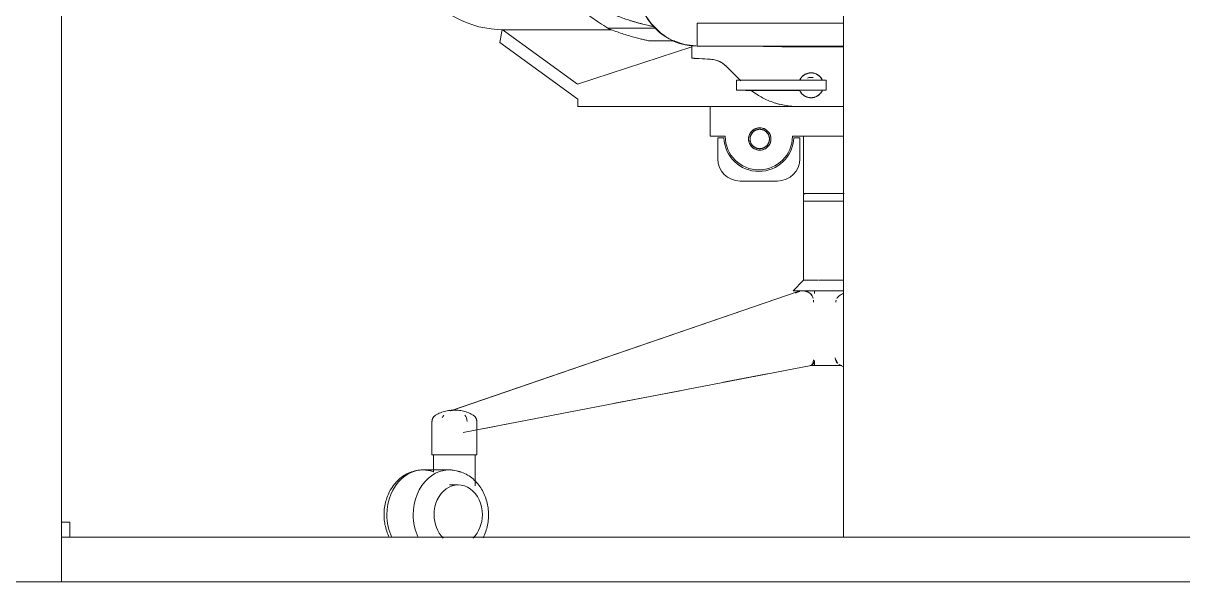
# Model space of a CAD drawing. Header units: millimetres. Extents: x -12186 to 152825, y -4386 to 9463.
# Drawn here: x 103415 to 104192, y 0 to 374 of the extents above; entities that cross this region are included whole.
import ezdxf

# ---------------------------------------------------------------- set-up
doc = ezdxf.new("R2010")
doc.units = ezdxf.units.MM
for name, color, linetype, lineweight in [('A-FLOR', 192, 'Continuous', 9), ('A-GLAZ-CWMG', 51, 'Continuous', 5), ('A-WALL', 113, 'Continuous', 9), ('I-FURN', 30, 'Continuous', 5), ('Q-CASE', 31, 'Continuous', 5)]:
    doc.layers.add(name, color=color, linetype=linetype, lineweight=lineweight)

# ---------------------------------------------------------------- blocks, each defined once
blk = doc.blocks.new('Casework 3 - Casework 3-941980-Section 3')
at = {"layer": 'Q-CASE'}
for p, q in [((-3620.99, 808.5), (-3320.96, 808.5)), ((-3620.99, 549.69), (-3620.99, 808.5)), ((-3320.96, 808.5), (-3024.67, 808.5)), ((-3320.96, 549.69), (-3320.96, 808.5)), ((-3545.96, 731.22), (-3024.67, 731.22)), ((-3545.96, 30), (-3545.96, 731.22)), ((-3320.96, 549.69), (-3620.99, 549.69))]:
    blk.add_line(p, q, dxfattribs=at)
blk = doc.blocks.new('CHR01 - Operating Chair - CHR01 - Operating Chair-942209-Section 3')
at = {"layer": 'I-FURN'}
for p, q in [((-3852.88, 939.43), (-3856.3, 939.43)), ((-3852.88, 939.43), (-3856.3, 939.43)), ((-3773.7, 551.73), (-3773.22, 554.67)), ((-3676.14, 362.48), (-3659.15, 362.48)), ((-3572.73, 259.2), (-3572.73, 255)), ((-3572.73, 255), (-3572.73, 202.07)), ((-3572.73, 255), (-3571.51, 255)), ((-3571.51, 255), (-3572.73, 255)), ((-3572.73, 202.07), (-3579.8, 195)), ((-3571.51, 202.07), (-3572.73, 202.07)), ((-3809.09, 114.63), (-3576.48, 194.5)), ((-3576.48, 194.5), (-3809.09, 114.63)), ((-3579.8, 195), (-3578.23, 195)), ((-3545.96, 144.04), (-3547.86, 145)), ((-3547.86, 145), (-3545.96, 144.04)), ((-3815.9, 113.32), (-3815.03, 113.65)), ((-3815.9, 113.32), (-3815.03, 113.65)), ((-3820.62, 85), (-3820.62, 73.53)), ((-3820.62, 85), (-3820.62, 73.53)), ((-3792.62, 67.4), (-3792.62, 85)), ((-3792.62, 67.4), (-3792.62, 85)), ((-3820.45, 75), (-3827.57, 75)), ((-3820.45, 75), (-3827.57, 75))]:
    blk.add_line(p, q, dxfattribs=at)
at = {"layer": 'I-FURN', "flags": 128}
for points in [[(-3791.32, 622.38), (-3791.61, 622.32), (-3791.91, 622.25), (-3792.19, 622.17)], [(-3787.76, 622.16), (-3788.05, 622.24), (-3788.34, 622.32), (-3788.63, 622.38), (-3788.93, 622.42), (-3789.23, 622.46)], [(-3771.96, 570.93), (-3771.95, 572.63), (-3772.11, 576.82), (-3772.43, 581.01), (-3772.92, 585.18), (-3773.57, 589.33), (-3774.39, 593.45), (-3775.38, 597.53), (-3776.52, 601.57), (-3777.83, 605.56), (-3779.3, 609.5), (-3780.92, 613.37), (-3782.69, 617.18), (-3783.3, 618.39)], [(-3779.57, 531.61), (-3778.07, 535.53), (-3776.74, 539.51), (-3775.56, 543.55), (-3774.55, 547.62), (-3773.79, 551.33)], [(-3793.74, 535.43), (-3793.75, 535.13), (-3793.75, 534.83)], [(-3785.27, 527.56), (-3784.97, 527.61), (-3784.67, 527.67), (-3784.38, 527.74), (-3784.09, 527.82), (-3783.81, 527.91), (-3783.53, 528.01), (-3783.25, 528.13), (-3782.98, 528.25), (-3782.71, 528.39), (-3782.45, 528.54)], [(-3789.09, 528.06), (-3788.81, 527.95), (-3788.53, 527.85), (-3788.24, 527.77), (-3787.95, 527.69), (-3787.65, 527.63), (-3787.36, 527.58)], [(-3572.73, 259.2), (-3572.73, 259.24), (-3572.73, 259.28), (-3572.73, 259.32), (-3572.72, 259.36), (-3572.71, 259.4), (-3572.7, 259.43), (-3572.69, 259.47), (-3572.68, 259.51), (-3572.67, 259.55), (-3572.65, 259.59), (-3572.64, 259.62), (-3572.62, 259.66), (-3572.6, 259.69), (-3572.58, 259.73), (-3572.56, 259.76), (-3572.53, 259.79), (-3572.51, 259.83), (-3572.48, 259.86), (-3572.46, 259.89), (-3572.43, 259.91), (-3572.4, 259.94), (-3572.37, 259.97), (-3572.34, 259.99), (-3572.31, 260.02), (-3572.27, 260.04), (-3572.24, 260.06), (-3572.2, 260.08), (-3572.17, 260.1), (-3572.13, 260.11), (-3572.1, 260.13), (-3572.06, 260.14)], [(-3821.62, 107.38), (-3821.61, 107.58), (-3821.6, 107.78), (-3821.58, 107.98), (-3821.55, 108.18), (-3821.52, 108.38), (-3821.47, 108.57), (-3821.42, 108.76), (-3821.36, 108.96), (-3821.3, 109.14), (-3821.22, 109.33), (-3821.14, 109.51), (-3821.05, 109.69), (-3820.96, 109.87), (-3820.85, 110.04), (-3820.74, 110.21), (-3820.63, 110.37), (-3820.51, 110.53), (-3820.38, 110.68), (-3820.24, 110.83), (-3820.1, 110.97), (-3819.96, 111.11), (-3819.8, 111.24), (-3819.65, 111.36), (-3819.49, 111.48), (-3819.32, 111.59), (-3819.2, 111.66)], [(-3821.62, 107.38), (-3821.61, 107.58), (-3821.6, 107.78), (-3821.58, 107.98), (-3821.55, 108.18), (-3821.52, 108.38), (-3821.47, 108.57), (-3821.42, 108.76), (-3821.36, 108.96), (-3821.3, 109.14), (-3821.22, 109.33), (-3821.14, 109.51), (-3821.05, 109.69), (-3820.96, 109.87), (-3820.85, 110.04), (-3820.74, 110.21), (-3820.63, 110.37), (-3820.51, 110.53), (-3820.38, 110.68), (-3820.24, 110.83), (-3820.1, 110.97), (-3819.96, 111.11), (-3819.8, 111.24), (-3819.65, 111.36), (-3819.49, 111.48), (-3819.32, 111.59), (-3819.2, 111.66)], [(-3811.46, 114.61), (-3810.54, 114.76), (-3809.62, 114.88), (-3808.7, 114.95), (-3807.78, 114.99), (-3807.23, 115)], [(-3811.46, 114.61), (-3810.54, 114.76), (-3809.62, 114.88), (-3808.7, 114.95), (-3807.78, 114.99), (-3807.23, 115)], [(-3837.49, 72.78), (-3838.5, 72.28), (-3839.49, 71.74), (-3840.45, 71.15), (-3841.39, 70.52), (-3842.29, 69.85), (-3843.16, 69.14), (-3844, 68.4), (-3844.81, 67.62)], [(-3837.49, 72.78), (-3838.5, 72.28), (-3839.49, 71.74), (-3840.45, 71.15), (-3841.39, 70.52), (-3842.29, 69.85), (-3843.16, 69.14), (-3844, 68.4), (-3844.81, 67.62)], [(-3827.57, 75), (-3828.71, 74.97), (-3829.85, 74.89), (-3830.98, 74.75), (-3832.1, 74.55), (-3833.22, 74.3), (-3834.31, 74), (-3835.39, 73.64)], [(-3827.57, 75), (-3828.71, 74.97), (-3829.85, 74.89), (-3830.98, 74.75), (-3832.1, 74.55), (-3833.22, 74.3), (-3834.31, 74), (-3835.39, 73.64)], [(-3785.23, 54.96), (-3785.57, 56.02), (-3785.95, 57.08), (-3786.37, 58.12), (-3786.82, 59.14), (-3787.31, 60.15)], [(-3785.23, 54.96), (-3785.57, 56.02), (-3785.95, 57.08), (-3786.37, 58.12), (-3786.82, 59.14), (-3787.31, 60.15)], [(-3853.04, 51.99), (-3853.25, 50.89), (-3853.42, 49.78), (-3853.56, 48.67), (-3853.66, 47.55), (-3853.72, 46.43), (-3853.75, 45.3), (-3853.75, 45)], [(-3853.04, 51.99), (-3853.25, 50.89), (-3853.42, 49.78), (-3853.56, 48.67), (-3853.66, 47.55), (-3853.72, 46.43), (-3853.75, 45.3), (-3853.75, 45)], [(-3783.76, 45), (-3783.77, 46.12), (-3783.83, 47.25), (-3783.92, 48.37), (-3784.05, 49.48), (-3784.21, 50.59), (-3784.41, 51.7)], [(-3783.76, 45), (-3783.77, 46.12), (-3783.83, 47.25), (-3783.92, 48.37), (-3784.05, 49.48), (-3784.21, 50.59), (-3784.41, 51.7)], [(-3853.75, 45), (-3853.73, 43.88), (-3853.68, 42.75), (-3853.59, 41.63), (-3853.46, 40.52), (-3853.3, 39.41), (-3853.1, 38.3)], [(-3853.75, 45), (-3853.73, 43.88), (-3853.68, 42.75), (-3853.59, 41.63), (-3853.46, 40.52), (-3853.3, 39.41), (-3853.1, 38.3)], [(-3784.47, 38.01), (-3784.26, 39.11), (-3784.09, 40.22), (-3783.95, 41.33), (-3783.85, 42.45), (-3783.79, 43.57), (-3783.76, 44.7), (-3783.76, 45)], [(-3784.47, 38.01), (-3784.26, 39.11), (-3784.09, 40.22), (-3783.95, 41.33), (-3783.85, 42.45), (-3783.79, 43.57), (-3783.76, 44.7), (-3783.76, 45)], [(-3852.28, 35.04), (-3851.94, 33.98), (-3851.55, 32.92), (-3851.14, 31.88), (-3850.69, 30.86), (-3850.2, 29.85)], [(-3852.28, 35.04), (-3851.94, 33.98), (-3851.55, 32.92), (-3851.14, 31.88), (-3850.69, 30.86), (-3850.2, 29.85)]]:
    blk.add_lwpolyline(points, dxfattribs=at)
at = {"layer": 'I-FURN'}
for centre, radius, start, end in [((-3789.99, 615), 7.5, 71.89655, 116.89655), ((-3789.99, 615), 7.5, 71.89655, 116.89655), ((-3786.25, 535), 7.5, 245.75497, 303.98729), ((-3786.25, 535), 7.5, 245.75497, 303.98729), ((-3636.08, 333.59), 16.64, 59.45536, 70.47864), ((-3636.08, 333.59), 16.64, 59.45536, 70.47864), ((-3636.08, 333.59), 16.64, 45, 57.29549), ((-3636.08, 333.59), 16.64, 45, 57.29549)]:
    blk.add_arc(centre, radius, start, end, dxfattribs=at)
for centre, major_axis, ratio, start_param, end_param in [((-3856.3, 934.43), (0, 5), 0.984808, 5.915599, 7.224584), ((-3856.3, 934.43), (0, 5), 0.984808, 5.915599, 7.224584), ((-3852.88, 934.43), (0, 5), 0.984808, 5.915599, 6.439193), ((-3852.88, 934.43), (0, 5), 0.984808, 5.915599, 6.439193), ((-3573.62, 171.86), (0, 23.16), 0.587785, 0.005713, 0.199138), ((-3573.62, 171.86), (0, 23.16), 0.587785, 0.005713, 0.199138), ((-3806.62, 91.86), (0, 23.15), 0.587785, 0, 0.183028), ((-3806.62, 91.86), (0, 23.15), 0.587785, 0, 0.183028), ((-3827.57, 45), (0, 30), 0.809017, 5.988767, 6.597345), ((-3827.57, 45), (0, 30), 0.809017, 5.988767, 6.597345), ((-3827.57, 45), (0, 30), 0.809017, 5.988767, 6.597345), ((-3827.57, 45), (0, 30), 0.809017, 5.988767, 6.597345)]:
    blk.add_ellipse(centre, major_axis=major_axis, ratio=ratio, start_param=start_param, end_param=end_param, dxfattribs=at)
for points, knots in [([(-3856.23, 938.64), (-3856.32, 938.64), (-3856.5, 938.65), (-3856.88, 938.63), (-3857.27, 938.58), (-3857.64, 938.5), (-3857.91, 938.42), (-3858.13, 938.35), (-3858.28, 938.29), (-3858.36, 938.26), (-3858.4, 938.24)], [0.4444444, 0.4444444, 0.4444444, 0.4444444, 0.4583333, 0.4722222, 0.5, 0.5138889, 0.5277778, 0.5416667, 0.5486111, 0.5555556, 0.5555556, 0.5555556, 0.5555556]), ([(-3856.23, 938.64), (-3856.32, 938.64), (-3856.5, 938.65), (-3856.88, 938.63), (-3857.27, 938.58), (-3857.64, 938.5), (-3857.91, 938.42), (-3858.13, 938.35), (-3858.24, 938.3), (-3858.28, 938.29)], [-0.5555556, -0.5555556, -0.5555556, -0.5555556, -0.5416667, -0.5277778, -0.5, -0.4861111, -0.4722222, -0.4583333, -0.4513889, -0.4513889, -0.4513889, -0.4513889]), ([(-3788.18, 671.12), (-3787.17, 667.63), (-3786.05, 663.69), (-3784.96, 659.74), (-3784.83, 659.25)], [0.44656691, 0.44656691, 0.44656691, 0.44656691, 0.46875, 0.47188, 0.47188, 0.47188, 0.47188]), ([(-3780.16, 641.24), (-3779.31, 637.73), (-3778.21, 632.95), (-3777.2, 628.16), (-3776.95, 626.92)], [0.50968947, 0.50968947, 0.50968947, 0.50968947, 0.53125, 0.53883263, 0.53883263, 0.53883263, 0.53883263]), ([(-3773.83, 609.4), (-3773.36, 606.17), (-3772.71, 601.08), (-3772.22, 595.99), (-3772.07, 594.15)], [0.57423308, 0.57423308, 0.57423308, 0.57423308, 0.59375, 0.6048905, 0.6048905, 0.6048905, 0.6048905]), ([(-3771.43, 576.06), (-3771.46, 573.6), (-3771.61, 569.13), (-3771.92, 564.65), (-3772.08, 562.64)], [0.64146438, 0.64146438, 0.64146438, 0.64146438, 0.65625, 0.66827368, 0.66827368, 0.66827368, 0.66827368]), ([(-3776.31, 528.42), (-3776.61, 526.28), (-3777.12, 522.64), (-3777.6, 518.98), (-3777.79, 517.47)], [0.73712308, 0.73712308, 0.73712308, 0.73712308, 0.75, 0.75905043, 0.75905043, 0.75905043, 0.75905043]), ([(-3769.87, 492.41), (-3769.81, 494.4), (-3769.67, 497.29), (-3769.47, 500.19), (-3769.4, 501.1)], [0.19402578, 0.19402578, 0.19402578, 0.19402578, 0.20588235, 0.21129188, 0.21129188, 0.21129188, 0.21129188]), ([(-3779.74, 496.73), (-3779.84, 494.68), (-3779.98, 490.88), (-3779.99, 487.09), (-3779.97, 485.36)], [0.80020264, 0.80020264, 0.80020264, 0.80020264, 0.8125, 0.82298539, 0.82298539, 0.82298539, 0.82298539]), ([(-3778.18, 465.22), (-3778.08, 464.67), (-3777.75, 462.85), (-3777.12, 459.79), (-3776.49, 457.16), (-3776.12, 455.78), (-3776.09, 455.66)], [0.86376108, 0.86376108, 0.86376108, 0.86376108, 0.8671875, 0.875, 0.8828125, 0.88355322, 0.88355322, 0.88355322, 0.88355322]), ([(-3767.78, 434.16), (-3767.21, 433.06), (-3766.18, 431.14), (-3765.12, 429.31), (-3764.65, 428.52)], [0.9296875, 0.9296875, 0.9296875, 0.9296875, 0.9375, 0.94366454, 0.94366454, 0.94366454, 0.94366454]), ([(-3749.39, 423.84), (-3749.91, 424.53), (-3750.71, 425.62), (-3751.49, 426.73), (-3751.76, 427.12)], [0.045559821, 0.045559821, 0.045559821, 0.045559821, 0.051470588, 0.054615323, 0.054615323, 0.054615323, 0.054615323]), ([(-3744.48, 402.78), (-3744.38, 402.68), (-3744.08, 402.38), (-3744.17, 402.48), (-3744.47, 402.78)], [-0.6, -0.6, -0.6, -0.6, -0.55, -0.4, -0.4, -0.4, -0.4])]:
    blk.add_open_spline(points, degree=3, knots=knots, dxfattribs=at)
for points in [[(-3766.4, 625.23), (-3766.5, 625.74), (-3766.6, 626.26), (-3766.7, 626.78)], [(-3764.2, 542.57), (-3764.08, 543.5), (-3763.96, 544.42), (-3763.84, 545.35)], [(-3765.55, 532.84), (-3765.43, 533.67), (-3765.31, 534.51), (-3765.19, 535.34)], [(-3676.59, 362.58), (-3676.28, 362.52), (-3676, 362.46), (-3676.28, 362.52), (-3676.59, 362.58)]]:
    blk.add_open_spline(points, degree=3, dxfattribs=at)
blk = doc.blocks.new('CHR01 - Operating Chair - CHR01 - Operating Chair-V335-Section 3')
at = {"layer": 'I-FURN'}
for p, q in [((-3644.08, 369.81), (-3644.06, 374.38)), ((-3644.06, 374.38), (-3545.96, 374.38)), ((-3774.55, 370.17), (-3776.1, 361.41)), ((-3724.11, 333.53), (-3774.55, 370.17)), ((-3773.7, 370), (-3701.5, 370)), ((-3704.03, 371.11), (-3671.74, 371.11)), ((-3671.74, 371.11), (-3703.92, 371.11)), ((-3644.08, 365.56), (-3644.08, 369.81)), ((-3644.06, 361.85), (-3644.08, 365.56)), ((-3776.1, 361.41), (-3723.98, 323.54)), ((-3647.58, 358.57), (-3724.11, 333.53)), ((-3676.14, 362.48), (-3659.15, 362.48)), ((-3647.58, 359.59), (-3647.58, 350.93)), ((-3647.58, 358.57), (-3647.58, 350.93)), ((-3644.02, 358.87), (-3644.06, 361.85)), ((-3644.02, 358.87), (-3545.96, 358.87)), ((-3584.74, 358.57), (-3571.07, 358.57)), ((-3571.07, 358.57), (-3545.96, 358.57)), ((-3614.79, 335.83), (-3624.31, 345.36)), ((-3617.73, 336.08), (-3617.73, 329.41)), ((-3616.98, 336.08), (-3617.73, 336.08)), ((-3595.73, 336.08), (-3617.73, 336.08)), ((-3611.48, 336.29), (-3611.48, 336.08)), ((-3593.48, 336.29), (-3611.48, 336.29)), ((-3595.73, 336.08), (-3579.73, 336.08)), ((-3575.48, 336.29), (-3593.48, 336.29)), ((-3557.73, 336.08), (-3579.73, 336.08)), ((-3575.48, 336.08), (-3575.48, 336.29)), ((-3557.73, 329.41), (-3557.73, 336.08)), ((-3557.73, 336.08), (-3557.73, 329.41)), ((-3617.73, 329.41), (-3595.73, 329.41)), ((-3617.73, 329.41), (-3616.98, 329.41)), ((-3611.48, 329.41), (-3611.48, 329.21)), ((-3611.48, 329.21), (-3593.48, 329.21)), ((-3602.89, 325.91), (-3607.75, 329.29)), ((-3579.73, 329.41), (-3595.73, 329.41)), ((-3593.48, 329.21), (-3575.48, 329.21)), ((-3579.73, 329.41), (-3557.73, 329.41)), ((-3575.48, 329.21), (-3575.48, 329.41)), ((-3723.98, 323.54), (-3723.98, 318.57)), ((-3576.81, 318.57), (-3723.98, 318.57)), ((-3635.23, 318.57), (-3635.23, 298.57)), ((-3571.07, 318.57), (-3576.81, 318.57)), ((-3545.96, 318.57), (-3571.07, 318.57)), ((-3635.23, 298.57), (-3625.23, 298.57)), ((-3626.21, 297.57), (-3630.23, 297.57)), ((-3630.23, 297.57), (-3630.23, 283.57)), ((-3580.23, 298.57), (-3545.96, 298.57)), ((-3575.23, 297.57), (-3579.25, 297.57)), ((-3575.23, 283.57), (-3575.23, 297.57)), ((-3572.73, 298.57), (-3572.73, 260.2)), ((-3615.23, 268.57), (-3590.23, 268.57)), ((-3572.73, 260.2), (-3547.73, 260.2)), ((-3572.73, 259.2), (-3572.73, 255)), ((-3547.73, 260.2), (-3545.94, 260.2)), ((-3572.73, 255), (-3572.73, 202.07)), ((-3572.73, 255), (-3547.73, 255)), ((-3547.73, 255), (-3572.73, 255)), ((-3547.73, 255), (-3545.83, 255)), ((-3547.73, 255), (-3545.83, 255)), ((-3572.73, 202.07), (-3579.8, 195)), ((-3562.94, 202.07), (-3572.73, 202.07)), ((-3547.73, 202.07), (-3562.43, 202.07)), ((-3545.83, 202.07), (-3547.73, 202.07)), ((-3809.31, 114.56), (-3576.31, 194.56)), ((-3576.31, 194.56), (-3809.31, 114.56)), ((-3579.8, 195), (-3573.98, 195)), ((-3572.74, 195), (-3547.73, 195)), ((-3565.35, 193.17), (-3565.35, 195)), ((-3547.73, 195), (-3545.83, 195)), ((-3565.35, 145), (-3565.35, 148.23)), ((-3800.77, 100.03), (-3567.77, 145.03)), ((-3568.24, 145), (-3547.36, 145)), ((-3547.16, 145), (-3568.15, 145)), ((-3548.83, 145.49), (-3545.96, 144.04)), ((-3545.96, 144.04), (-3547.86, 145)), ((-3626.35, 133.72), (-3597.23, 139.34)), ((-3699.16, 119.66), (-3655.48, 128.09)), ((-3819.2, 111.66), (-3818.4, 112.12)), ((-3821.62, 107.38), (-3821.62, 85)), ((-3791.62, 85), (-3791.62, 107.38)), ((-3791.62, 85), (-3791.62, 101.83)), ((-3786.54, 102.78), (-3771.97, 105.59)), ((-3821.62, 85), (-3806.62, 85)), ((-3820.62, 85), (-3820.62, 73.53)), ((-3820.62, 85), (-3820.62, 73.53)), ((-3806.62, 85), (-3791.62, 85)), ((-3792.62, 67.25), (-3792.62, 85)), ((-3792.62, 64.33), (-3792.62, 85)), ((-3820.33, 75), (-3827.57, 75)), ((-3809.94, 75), (-3827.57, 75)), ((-3804.06, 65), (-3809.94, 65))]:
    blk.add_line(p, q, dxfattribs=at)
at = {"layer": 'I-FURN', "flags": 128}
for points in [[(-3665.25, 365.54), (-3668.5, 367.86), (-3674.83, 374.2), (-3677.45, 377.9)], [(-3644.93, 359.16), (-3652.46, 360.14), (-3660.91, 363.1), (-3662.98, 364.17)], [(-3624.31, 345.36), (-3625.65, 346.56), (-3627.12, 347.61)], [(-3567.73, 341.08), (-3568.07, 341.07), (-3568.4, 341.05), (-3568.73, 341.02), (-3569.06, 340.97), (-3569.39, 340.91), (-3569.71, 340.84), (-3570.04, 340.75), (-3570.35, 340.65), (-3570.67, 340.54), (-3570.98, 340.42), (-3571.28, 340.28), (-3571.58, 340.13), (-3571.87, 339.97), (-3572.16, 339.8), (-3572.44, 339.62), (-3572.71, 339.43), (-3572.97, 339.22), (-3573.23, 339.01), (-3573.47, 338.78), (-3573.71, 338.55), (-3573.94, 338.31), (-3574.15, 338.05), (-3574.36, 337.79), (-3574.56, 337.52), (-3574.74, 337.25), (-3574.92, 336.96), (-3575.08, 336.67), (-3575.23, 336.37), (-3575.37, 336.07)], [(-3560.16, 336.21), (-3560.3, 336.51), (-3560.46, 336.81), (-3560.63, 337.09), (-3560.81, 337.37), (-3561, 337.65), (-3561.2, 337.91), (-3561.41, 338.17), (-3561.63, 338.42), (-3561.86, 338.66), (-3562.11, 338.89), (-3562.36, 339.11), (-3562.61, 339.32), (-3562.88, 339.52), (-3563.16, 339.71), (-3563.44, 339.88), (-3563.73, 340.05), (-3564.02, 340.2), (-3564.32, 340.35), (-3564.63, 340.48), (-3564.94, 340.59), (-3565.26, 340.7), (-3565.58, 340.79), (-3565.9, 340.87), (-3566.23, 340.94), (-3566.56, 340.99), (-3566.89, 341.03), (-3567.22, 341.06), (-3567.55, 341.07), (-3567.73, 341.08)], [(-3575.31, 329.28), (-3575.16, 328.98), (-3575.01, 328.68), (-3574.84, 328.4), (-3574.66, 328.12), (-3574.47, 327.84), (-3574.27, 327.58), (-3574.05, 327.32), (-3573.83, 327.07), (-3573.6, 326.83), (-3573.36, 326.6), (-3573.11, 326.38), (-3572.85, 326.17), (-3572.58, 325.97), (-3572.31, 325.78), (-3572.03, 325.61), (-3571.74, 325.44), (-3571.44, 325.29), (-3571.14, 325.14), (-3570.84, 325.01), (-3570.52, 324.9), (-3570.21, 324.79), (-3569.89, 324.7), (-3569.56, 324.62), (-3569.24, 324.55), (-3568.91, 324.5), (-3568.58, 324.46), (-3568.25, 324.43), (-3567.91, 324.42), (-3567.73, 324.41)], [(-3567.73, 324.41), (-3567.4, 324.42), (-3567.07, 324.44), (-3566.74, 324.47), (-3566.41, 324.52), (-3566.08, 324.58), (-3565.75, 324.65), (-3565.43, 324.74), (-3565.11, 324.84), (-3564.8, 324.95), (-3564.49, 325.07), (-3564.18, 325.21), (-3563.89, 325.36), (-3563.59, 325.52), (-3563.31, 325.69), (-3563.03, 325.87), (-3562.76, 326.06), (-3562.49, 326.27), (-3562.24, 326.48), (-3561.99, 326.71), (-3561.76, 326.94), (-3561.53, 327.18), (-3561.31, 327.44), (-3561.1, 327.7), (-3560.91, 327.97), (-3560.72, 328.24), (-3560.55, 328.53), (-3560.39, 328.82), (-3560.23, 329.12), (-3560.1, 329.42)], [(-3602.11, 303.26), (-3602.37, 303.26), (-3602.63, 303.24), (-3602.89, 303.22), (-3603.14, 303.18), (-3603.4, 303.13), (-3603.65, 303.08), (-3603.9, 303.01), (-3604.15, 302.93), (-3604.4, 302.85), (-3604.64, 302.75), (-3604.88, 302.64), (-3605.11, 302.53), (-3605.34, 302.4), (-3605.56, 302.27), (-3605.78, 302.13), (-3605.99, 301.98), (-3606.2, 301.82), (-3606.39, 301.65), (-3606.59, 301.47), (-3606.77, 301.29), (-3606.95, 301.1), (-3607.12, 300.9), (-3607.28, 300.7), (-3607.43, 300.49), (-3607.58, 300.28), (-3607.71, 300.05), (-3607.84, 299.83), (-3607.96, 299.59), (-3608.07, 299.36), (-3608.17, 299.12), (-3608.26, 298.87), (-3608.33, 298.63), (-3608.4, 298.38), (-3608.46, 298.12), (-3608.51, 297.87), (-3608.55, 297.61), (-3608.58, 297.35), (-3608.6, 297.09), (-3608.61, 296.83), (-3608.61, 296.57), (-3608.59, 296.31), (-3608.57, 296.05), (-3608.54, 295.8), (-3608.49, 295.54), (-3608.44, 295.29), (-3608.37, 295.03), (-3608.3, 294.79), (-3608.22, 294.54), (-3608.12, 294.3), (-3608.02, 294.06), (-3607.91, 293.82), (-3607.78, 293.59), (-3607.65, 293.37), (-3607.51, 293.15), (-3607.36, 292.94), (-3607.21, 292.73), (-3607.04, 292.53), (-3606.87, 292.34), (-3606.69, 292.15), (-3606.5, 291.97), (-3606.3, 291.8), (-3606.1, 291.63), (-3605.89, 291.48), (-3605.68, 291.33), (-3605.46, 291.19), (-3605.23, 291.06), (-3605, 290.94), (-3604.77, 290.83), (-3604.53, 290.73), (-3604.29, 290.64), (-3604.04, 290.56), (-3603.79, 290.48), (-3603.54, 290.42), (-3603.28, 290.37), (-3603.03, 290.33), (-3602.77, 290.3), (-3602.51, 290.28), (-3602.25, 290.26), (-3602.11, 290.26)], [(-3602.11, 290.26), (-3601.85, 290.27), (-3601.59, 290.28), (-3601.33, 290.31), (-3601.07, 290.35), (-3600.82, 290.39), (-3600.56, 290.45), (-3600.31, 290.52), (-3600.06, 290.59), (-3599.82, 290.68), (-3599.58, 290.78), (-3599.34, 290.88), (-3599.11, 291), (-3598.88, 291.12), (-3598.66, 291.26), (-3598.44, 291.4), (-3598.23, 291.55), (-3598.02, 291.71), (-3597.82, 291.88), (-3597.63, 292.05), (-3597.45, 292.23), (-3597.27, 292.42), (-3597.1, 292.62), (-3596.94, 292.83), (-3596.78, 293.04), (-3596.64, 293.25), (-3596.5, 293.47), (-3596.38, 293.7), (-3596.26, 293.93), (-3596.15, 294.17), (-3596.05, 294.41), (-3595.96, 294.65), (-3595.88, 294.9), (-3595.81, 295.15), (-3595.75, 295.4), (-3595.7, 295.66), (-3595.66, 295.92), (-3595.63, 296.17), (-3595.62, 296.43), (-3595.61, 296.69), (-3595.61, 296.95), (-3595.62, 297.21), (-3595.65, 297.47), (-3595.68, 297.73), (-3595.72, 297.99), (-3595.78, 298.24), (-3595.84, 298.49), (-3595.92, 298.74), (-3596, 298.99), (-3596.09, 299.23), (-3596.2, 299.47), (-3596.31, 299.7), (-3596.43, 299.93), (-3596.56, 300.16), (-3596.7, 300.38), (-3596.85, 300.59), (-3597.01, 300.8), (-3597.18, 301), (-3597.35, 301.19), (-3597.53, 301.38), (-3597.72, 301.56), (-3597.91, 301.73), (-3598.11, 301.89), (-3598.32, 302.05), (-3598.54, 302.19), (-3598.76, 302.33), (-3598.98, 302.46), (-3599.21, 302.58), (-3599.45, 302.69), (-3599.69, 302.8), (-3599.93, 302.89), (-3600.18, 302.97), (-3600.43, 303.04), (-3600.68, 303.1), (-3600.93, 303.16), (-3601.19, 303.2), (-3601.45, 303.23), (-3601.71, 303.25), (-3601.97, 303.26), (-3602.11, 303.26)], [(-3572.73, 259.2), (-3572.73, 259.24), (-3572.73, 259.28), (-3572.73, 259.32), (-3572.72, 259.36), (-3572.71, 259.4), (-3572.7, 259.43), (-3572.69, 259.47), (-3572.68, 259.51), (-3572.67, 259.55), (-3572.65, 259.59), (-3572.64, 259.62), (-3572.62, 259.66), (-3572.6, 259.69), (-3572.58, 259.73), (-3572.56, 259.76), (-3572.53, 259.79), (-3572.51, 259.83), (-3572.48, 259.86), (-3572.46, 259.89), (-3572.43, 259.91), (-3572.4, 259.94), (-3572.37, 259.97), (-3572.34, 259.99), (-3572.31, 260.02), (-3572.27, 260.04), (-3572.24, 260.06), (-3572.2, 260.08), (-3572.17, 260.1), (-3572.13, 260.11), (-3572.1, 260.13), (-3572.06, 260.14), (-3572.02, 260.15), (-3571.98, 260.17), (-3571.94, 260.17), (-3571.9, 260.18), (-3571.86, 260.19), (-3571.82, 260.19), (-3571.78, 260.2), (-3571.74, 260.2), (-3571.73, 260.2)], [(-3571.73, 260.2), (-3571.71, 260.2), (-3571.66, 260.2), (-3571.56, 260.2), (-3571.43, 260.2), (-3571.25, 260.2), (-3571.04, 260.2), (-3570.8, 260.2), (-3570.51, 260.2)], [(-3547.73, 260.2), (-3548.69, 260.2), (-3549.65, 260.2), (-3550.61, 260.2), (-3551.56, 260.2), (-3552.5, 260.2), (-3553.44, 260.2), (-3554.37, 260.2), (-3555.28, 260.2), (-3556.19, 260.2), (-3557.08, 260.2), (-3557.96, 260.2), (-3558.82, 260.2), (-3559.66, 260.2), (-3560.48, 260.2), (-3561.28, 260.2), (-3562.07, 260.2), (-3562.82, 260.2), (-3563.56, 260.2), (-3564.27, 260.2), (-3564.95, 260.2), (-3565.6, 260.2), (-3566.23, 260.2), (-3566.83, 260.2), (-3567.39, 260.2), (-3567.93, 260.2), (-3568.43, 260.2), (-3568.9, 260.2), (-3569.34, 260.2), (-3569.74, 260.2), (-3570.1, 260.2), (-3570.43, 260.2), (-3570.73, 260.2), (-3570.98, 260.2), (-3571.2, 260.2), (-3571.38, 260.2), (-3571.53, 260.2), (-3571.63, 260.2), (-3571.7, 260.2), (-3571.73, 260.2)], [(-3545.56, 260.2), (-3546.51, 260.2), (-3547.47, 260.2), (-3547.73, 260.2)], [(-3821.62, 107.38), (-3821.61, 107.58), (-3821.6, 107.78), (-3821.58, 107.98), (-3821.55, 108.18), (-3821.52, 108.38), (-3821.47, 108.57), (-3821.42, 108.76), (-3821.36, 108.96), (-3821.3, 109.14), (-3821.22, 109.33), (-3821.14, 109.51), (-3821.05, 109.69), (-3820.96, 109.87), (-3820.85, 110.04), (-3820.74, 110.21), (-3820.63, 110.37), (-3820.51, 110.53), (-3820.38, 110.68), (-3820.24, 110.83), (-3820.1, 110.97), (-3819.96, 111.11), (-3819.8, 111.24), (-3819.65, 111.36), (-3819.49, 111.48), (-3819.32, 111.59), (-3819.2, 111.66)], [(-3821.62, 107.38), (-3821.61, 107.58), (-3821.6, 107.78), (-3821.58, 107.98), (-3821.55, 108.18), (-3821.52, 108.38), (-3821.47, 108.57), (-3821.42, 108.76), (-3821.36, 108.96), (-3821.3, 109.14), (-3821.22, 109.33), (-3821.14, 109.51), (-3821.05, 109.69), (-3820.96, 109.87), (-3820.85, 110.04), (-3820.74, 110.21), (-3820.63, 110.37), (-3820.51, 110.53), (-3820.38, 110.68), (-3820.24, 110.83), (-3820.1, 110.97), (-3819.96, 111.11), (-3819.8, 111.24), (-3819.65, 111.36), (-3819.49, 111.48), (-3819.32, 111.59), (-3819.2, 111.66)], [(-3819.2, 111.66), (-3818.4, 112.12), (-3817.58, 112.56), (-3816.75, 112.95), (-3815.9, 113.32), (-3815.03, 113.65), (-3814.15, 113.94), (-3813.26, 114.2), (-3812.36, 114.42), (-3811.46, 114.61), (-3810.54, 114.76), (-3809.62, 114.88), (-3808.7, 114.95), (-3807.78, 114.99), (-3807.23, 115)], [(-3815.9, 113.32), (-3815.03, 113.65), (-3814.15, 113.94), (-3813.26, 114.2), (-3812.36, 114.42), (-3811.46, 114.61), (-3810.54, 114.76), (-3809.62, 114.88), (-3808.7, 114.95), (-3807.78, 114.99), (-3807.23, 115)], [(-3806.01, 115), (-3805.08, 114.98), (-3804.16, 114.93), (-3803.24, 114.83), (-3802.32, 114.7), (-3801.41, 114.54), (-3800.5, 114.34), (-3799.61, 114.1), (-3798.73, 113.82), (-3797.85, 113.52), (-3796.99, 113.17), (-3796.15, 112.79), (-3795.32, 112.38), (-3794.5, 111.94), (-3794.03, 111.66)], [(-3794.03, 111.66), (-3793.86, 111.56), (-3793.7, 111.44), (-3793.54, 111.32), (-3793.38, 111.2), (-3793.23, 111.06), (-3793.09, 110.92), (-3792.95, 110.78), (-3792.82, 110.63), (-3792.69, 110.48), (-3792.57, 110.32), (-3792.46, 110.15), (-3792.35, 109.98), (-3792.25, 109.81), (-3792.15, 109.63), (-3792.07, 109.45), (-3791.99, 109.27), (-3791.92, 109.08), (-3791.85, 108.89), (-3791.8, 108.7), (-3791.75, 108.51), (-3791.71, 108.31), (-3791.67, 108.12), (-3791.65, 107.92), (-3791.63, 107.72), (-3791.62, 107.52), (-3791.62, 107.38)], [(-3827.57, 75), (-3828.71, 74.97), (-3829.85, 74.89), (-3830.98, 74.75), (-3832.1, 74.55), (-3833.22, 74.3), (-3834.31, 74), (-3835.39, 73.64), (-3836.45, 73.24), (-3837.49, 72.78), (-3838.5, 72.28), (-3839.49, 71.74), (-3840.45, 71.15), (-3841.39, 70.52), (-3842.29, 69.85), (-3843.16, 69.14), (-3844, 68.4), (-3844.81, 67.62), (-3845.59, 66.82), (-3846.33, 65.98), (-3847.04, 65.11), (-3847.71, 64.22), (-3848.35, 63.3), (-3848.96, 62.36), (-3849.53, 61.4), (-3850.06, 60.42), (-3850.56, 59.41), (-3851.02, 58.4), (-3851.45, 57.36), (-3851.84, 56.31), (-3852.19, 55.25), (-3852.51, 54.17), (-3852.79, 53.09), (-3853.04, 51.99), (-3853.25, 50.89), (-3853.42, 49.78), (-3853.56, 48.67), (-3853.66, 47.55), (-3853.72, 46.43), (-3853.75, 45.3), (-3853.75, 45)], [(-3827.57, 75), (-3828.71, 74.97), (-3829.85, 74.89), (-3830.98, 74.75), (-3832.1, 74.55), (-3833.22, 74.3), (-3834.31, 74), (-3835.39, 73.64), (-3836.45, 73.24), (-3837.49, 72.78), (-3838.5, 72.28), (-3839.49, 71.74), (-3840.45, 71.15), (-3841.39, 70.52), (-3842.29, 69.85), (-3843.16, 69.14), (-3844, 68.4), (-3844.81, 67.62), (-3845.59, 66.82)], [(-3783.76, 45), (-3783.77, 46.12), (-3783.83, 47.25), (-3783.92, 48.37), (-3784.05, 49.48), (-3784.21, 50.59), (-3784.41, 51.7), (-3784.65, 52.79), (-3784.92, 53.88), (-3785.23, 54.96), (-3785.57, 56.02), (-3785.95, 57.08), (-3786.37, 58.12), (-3786.82, 59.14), (-3787.31, 60.15), (-3787.83, 61.14), (-3788.39, 62.1), (-3788.99, 63.05), (-3789.62, 63.97), (-3790.28, 64.87), (-3790.98, 65.75), (-3791.71, 66.59), (-3792.48, 67.41), (-3793.28, 68.19), (-3794.11, 68.95), (-3794.98, 69.66), (-3795.87, 70.34), (-3796.8, 70.98), (-3797.75, 71.58), (-3798.73, 72.14), (-3799.74, 72.65), (-3800.77, 73.12), (-3801.83, 73.54), (-3802.9, 73.91), (-3803.99, 74.22), (-3805.1, 74.49), (-3806.22, 74.7), (-3807.35, 74.85), (-3808.49, 74.95), (-3809.63, 75), (-3809.94, 75)], [(-3785.23, 54.96), (-3785.57, 56.02), (-3785.95, 57.08), (-3786.37, 58.12), (-3786.82, 59.14), (-3787.31, 60.15), (-3787.83, 61.14), (-3788.39, 62.1), (-3788.99, 63.05), (-3789.62, 63.97), (-3790.28, 64.87)], [(-3853.04, 51.99), (-3853.25, 50.89), (-3853.42, 49.78), (-3853.56, 48.67), (-3853.66, 47.55), (-3853.72, 46.43), (-3853.75, 45.3), (-3853.75, 45)], [(-3783.76, 45), (-3783.77, 46.12), (-3783.83, 47.25), (-3783.92, 48.37), (-3784.05, 49.48), (-3784.21, 50.59), (-3784.41, 51.7)], [(-3853.75, 45), (-3853.73, 43.88), (-3853.68, 42.75), (-3853.59, 41.63), (-3853.46, 40.52), (-3853.3, 39.41), (-3853.1, 38.3)], [(-3853.75, 45), (-3853.73, 43.88), (-3853.68, 42.75), (-3853.59, 41.63), (-3853.46, 40.52), (-3853.3, 39.41), (-3853.1, 38.3), (-3852.86, 37.21), (-3852.59, 36.12), (-3852.28, 35.04), (-3851.94, 33.98), (-3851.55, 32.92), (-3851.14, 31.88), (-3850.69, 30.86), (-3850.2, 29.85)], [(-3787.45, 29.58), (-3786.95, 30.59), (-3786.49, 31.6), (-3786.06, 32.64), (-3785.67, 33.69), (-3785.32, 34.75), (-3785, 35.83), (-3784.72, 36.91), (-3784.47, 38.01), (-3784.26, 39.11), (-3784.09, 40.22), (-3783.95, 41.33), (-3783.85, 42.45), (-3783.79, 43.57), (-3783.76, 44.7), (-3783.76, 45)], [(-3784.47, 38.01), (-3784.26, 39.11), (-3784.09, 40.22), (-3783.95, 41.33), (-3783.85, 42.45), (-3783.79, 43.57), (-3783.76, 44.7), (-3783.76, 45)], [(-3852.28, 35.04), (-3851.94, 33.98), (-3851.55, 32.92), (-3851.14, 31.88), (-3850.69, 30.86), (-3850.2, 29.85)], [(-3787.45, 29.58), (-3786.95, 30.59), (-3786.49, 31.6), (-3786.06, 32.64), (-3785.67, 33.69)]]:
    blk.add_lwpolyline(points, dxfattribs=at)
at = {"layer": 'I-FURN'}
for centre, radius, start, end in [((-3643.56, 399.14), 40, 251.4219, 255), ((-3643.56, 399.14), 40, 251.4219, 255), ((-3570.72, 1568.49), 1210, 270.10923, 270.95738), ((-3570.72, 1558.49), 1210, 266.59505, 266.94577), ((-3636.08, 333.59), 16.64, 80.70595, 86.94577), ((-3636.08, 333.59), 16.64, 74.34408, 86.94577), ((-3636.08, 333.59), 16.64, 59.45536, 70.47864), ((-3636.08, 333.59), 16.64, 59.45536, 70.47864), ((-3636.08, 333.59), 16.64, 45, 57.29549), ((-3636.08, 333.59), 16.64, 45, 57.29549), ((-3567.73, 332.74), 8.33, 90, 150), ((-3567.73, 333.08), 5, 73.29957, 117.20021), ((-3567.73, 333.08), 5, 90, 105), ((-3567.73, 332.74), 8.33, 30, 90), ((-3567.73, 333.08), 5, 75, 90), ((-3567.73, 332.74), 8.33, 210, 270), ((-3567.73, 332.74), 8.33, 311.0699, 330), ((-3576.81, 368.57), 50, 252.8363, 256.38058), ((-3567.73, 332.74), 8.33, 270, 303.61652), ((-3602.11, 296.76), 7.5, 90, 209.61059), ((-3602.11, 296.76), 7.5, 90, 270), ((-3602.11, 296.76), 6.5, 90, 150), ((-3602.11, 296.76), 7.5, 330.38941, 90), ((-3602.11, 296.76), 7.5, 270, 90), ((-3602.11, 296.76), 6.5, 35.61312, 90), ((-3602.73, 298.57), 23.5, 182.43885, 357.56115), ((-3602.73, 298.57), 22.5, 180, 360), ((-3602.11, 296.76), 7.5, 210, 270), ((-3602.11, 296.76), 6.5, 218.36384, 270), ((-3602.11, 296.76), 7.5, 270, 330), ((-3602.11, 296.76), 6.5, 270, 321.63616), ((-3615.23, 283.57), 15, 180, 270), ((-3590.23, 283.57), 15, 270, 0)]:
    blk.add_arc(centre, radius, start, end, dxfattribs=at)
for centre, major_axis, ratio, start_param, end_param in [((-3773.7, 440), (0, 70), 0.984808, 1.22173, 3.141593), ((-3643.44, 398.85), (38.28, 11.73), 0.99849, 2.84303, 4.401216), ((-3572.18, 171.84), (0, 23.16), 0.738111, 0.181154, 0.362309), ((-3573.62, 171.86), (0, 23.16), 0.587785, 5.803124, 6.60138), ((-3573.62, 171.86), (0, 23.16), 0.587785, 0.005713, 0.199138), ((-3572.01, 171.84), (0, 23.16), 0.413569, 5.739722, 6.283185), ((-3568.13, 187.38), (0, 5), 0.413569, 5.226056, 5.739722), ((-3568.13, 187.38), (0, 5), 0.413569, 4.712389, 4.969222), ((-3546.73, 187.38), (0, 5), 0.869747, 1.313963, 1.570796), ((-3546.73, 187.38), (0, 5), 0.869747, 0.543463, 1.05713), ((-3538.56, 171.84), (0, 23.16), 0.869747, 0.376428, 0.543463), ((-3568.13, 150), (0, 5), 0.413569, 3.141593, 4.45059), ((-3568.1, 150), (0, 5), 0.587785, 3.254631, 4.347306), ((-3546.77, 150), (0, 5), 0.951057, 1.570796, 2.356194), ((-3546.73, 150), (0, 5), 0.869747, 1.832596, 2.356194), ((-3546.77, 150), (0, 5), 0.951057, 2.62111, 2.979514), ((-3546.73, 150), (0, 5), 0.869747, 2.617994, 2.879793), ((-3812.14, 107.4), (0, 5), 0.587785, 0.547878, 1.057237), ((-3812.14, 107.4), (0, 5), 0.587785, 0.547878, 1.057237), ((-3806.62, 91.86), (0, 23.15), 0.587785, 6.187529, 6.482324), ((-3806.62, 91.86), (0, 23.15), 0.587785, 0, 0.199138), ((-3801.1, 107.4), (0, 5), 0.587785, 4.712389, 5.735308), ((-3827.57, 45), (0, 30), 0.809017, 5.988767, 7.853982), ((-3827.57, 45), (0, 30), 0.809017, 5.988767, 7.853982), ((-3827.57, 45), (0, 30), 0.809017, 5.988767, 6.597345), ((-3827.57, 45), (0, 30), 0.809017, 5.988767, 6.597345), ((-3809.94, 45), (0, 30), 0.809017, 5.969026, 7.853982), ((-3809.94, 45), (0, 30), 0.809017, 5.969026, 7.853982), ((-3804.06, 45), (0, 20), 0.809017, 4.712389, 7.853982), ((-3804.06, 45), (0, 20), 0.809017, 4.712389, 7.853982), ((-3827.57, 45), (0, 30), 0.809017, 1.570796, 2.105276), ((-3827.57, 45), (0, 30), 0.809017, 1.570796, 2.105276), ((-3809.94, 45), (0, 30), 0.809017, 1.570796, 2.105276), ((-3809.94, 45), (0, 30), 0.809017, 1.570796, 2.105276), ((-3804.06, 45), (0, 20), 0.809017, 1.570796, 2.471213), ((-3804.06, 45), (0, 20), 0.809017, 1.570796, 2.471213), ((-3804.06, 45), (0, 20), 0.809017, 3.811972, 4.712389), ((-3804.06, 45), (0, 20), 0.809017, 3.811972, 4.712389)]:
    blk.add_ellipse(centre, major_axis=major_axis, ratio=ratio, start_param=start_param, end_param=end_param, dxfattribs=at)
for points, knots in [([(-3859.54, 924.26), (-3857.17, 913.37), (-3852.2, 891.56), (-3845.48, 864.43), (-3839.85, 843.02), (-3834.03, 821.66), (-3827.77, 799.84), (-3821.47, 778.75), (-3816.64, 762.94), (-3811.63, 746.86), (-3806.58, 730.79), (-3801.57, 714.95), (-3796.6, 699.09), (-3791.73, 683.23), (-3785.47, 662), (-3779.7, 640.37), (-3775.23, 618.77), (-3773.15, 605.25), (-3772.02, 594.23), (-3771.5, 585.86), (-3771.35, 577.52), (-3771.59, 569.3), (-3772.16, 561.1), (-3773.01, 552.8), (-3774.05, 544.47), (-3775.21, 536.15), (-3776.4, 527.81), (-3777.56, 519.4), (-3778.59, 510.98), (-3779.4, 502.61), (-3779.91, 494.25), (-3780.05, 485.85), (-3779.73, 477.5), (-3778.9, 469.27), (-3777.5, 461.13), (-3775.48, 453.05), (-3772.83, 445.16), (-3769.58, 437.56), (-3765.77, 430.24), (-3761.4, 423.17), (-3757.35, 417.53), (-3753.9, 413.19), (-3751.23, 410.03), (-3748.46, 406.93), (-3744.63, 402.89), (-3739.64, 398.01), (-3734.49, 393.42), (-3730.35, 389.96), (-3727.26, 387.48), (-3724.2, 385.1), (-3720.14, 382.06), (-3713.15, 377.06), (-3707.47, 373.34), (-3703.92, 371.11)], [-1, -1, -1, -1, -0.944444, -0.888889, -0.861111, -0.833333, -0.777778, -0.75, -0.722222, -0.694444, -0.666667, -0.638889, -0.611111, -0.583333, -0.555556, -0.5, -0.472222, -0.444444, -0.430556, -0.416667, -0.402778, -0.388889, -0.375, -0.361111, -0.347222, -0.333333, -0.319444, -0.305556, -0.291667, -0.277778, -0.263889, -0.25, -0.236111, -0.222222, -0.208333, -0.194444, -0.180556, -0.166667, -0.152778, -0.138889, -0.125, -0.118056, -0.111111, -0.104167, -0.097222, -0.083333, -0.069444, -0.0625, -0.055556, -0.048611, -0.041667, -0.027778, 0, 0, 0, 0]), ([(-3672.51, 371.95), (-3672.6, 371.97), (-3672.97, 372.04), (-3673.64, 372.18), (-3674.52, 372.36), (-3675.43, 372.56), (-3676.69, 372.84), (-3678.31, 373.22), (-3679.97, 373.63), (-3681.29, 373.97), (-3682.27, 374.23), (-3683.24, 374.49), (-3684.53, 374.85), (-3686.15, 375.32), (-3688.09, 375.9), (-3691.98, 377.13), (-3695.21, 378.27), (-3697.79, 379.25)], [-0.8222856, -0.8222856, -0.8222856, -0.8222856, -0.8125, -0.78125, -0.75, -0.71875, -0.6875, -0.625, -0.5625, -0.53125, -0.5, -0.46875, -0.4375, -0.375, -0.3125, -0.25, 0, 0, 0, 0]), ([(-3703.03, 370.56), (-3699.98, 369.36), (-3695.65, 367.8), (-3690.16, 366.07), (-3686.39, 364.97), (-3682.97, 364.07), (-3680.08, 363.36), (-3677.88, 362.86), (-3676.42, 362.54), (-3676, 362.46), (-3676.28, 362.52), (-3676.59, 362.58)], [-1, -1, -1, -1, -0.8888889, -0.8333333, -0.7777778, -0.7222222, -0.6666667, -0.6111111, -0.5555556, -0.5, -0.4444444, -0.4444444, -0.4444444, -0.4444444]), ([(-3601.18, 358.87), (-3599.09, 358.82), (-3594, 358.7), (-3588.21, 358.61), (-3584.74, 358.57)], [0.1085213, 0.1085213, 0.1085213, 0.1085213, 0.5, 1, 1, 1, 1]), ([(-3642.58, 350.62), (-3643.34, 350.67), (-3644.45, 350.74), (-3645.73, 350.81), (-3646.66, 350.87), (-3647.39, 350.92), (-3647.58, 350.93), (-3647.58, 350.93)], [0, 0, 0, 0, 0.285714, 0.428571, 0.571429, 0.785714, 1, 1, 1, 1]), ([(-3627.12, 347.61), (-3627.92, 348.12), (-3629.32, 348.88), (-3631.58, 349.64), (-3632.77, 349.91), (-3633.39, 350.01)], [0, 0, 0, 0, 0.5, 0.75, 1, 1, 1, 1])]:
    blk.add_open_spline(points, degree=3, knots=knots, dxfattribs=at)
for points in [[(-3703.92, 371.11), (-3703.77, 371.02), (-3703.47, 370.83), (-3703.18, 370.65), (-3703.03, 370.56)], [(-3576.81, 318.57), (-3580.24, 318.57), (-3586.84, 319.27), (-3595.76, 322.02), (-3600.67, 324.55), (-3602.89, 325.91)]]:
    blk.add_open_spline(points, degree=3, dxfattribs=at)
blk = doc.blocks.new('Rectangular Mullion - Rectangular Mullion 1-1544899-Section 3')
at = {"layer": 'A-GLAZ-CWMG'}
for p, q in [((-4064.17, 40), (-4069.67, 40)), ((-4064.17, 30), (-4064.17, 40))]:
    blk.add_line(p, q, dxfattribs=at)

msp = doc.modelspace()

# ---------------------------------------------------------------- linework, layer by layer
at = {"layer": 'A-FLOR'}
for p, q in [((103441.22, 30), (104486.22, 30)), ((108272.22, 0), (100084.22, 0))]:
    msp.add_line(p, q, dxfattribs=at)
at = {"layer": 'A-WALL'}
msp.add_line((103441.22, 0), (103441.22, 2605), dxfattribs=at)

# ---------------------------------------------------------------- block references
at = {"layer": 'A-GLAZ-CWMG'}
msp.add_blockref('Rectangular Mullion - Rectangular Mullion 1-1544899-Section 3', (107510.9, 0), dxfattribs=at)
at = {"layer": 'I-FURN'}
for name in ['CHR01 - Operating Chair - CHR01 - Operating Chair-V335-Section 3', 'CHR01 - Operating Chair - CHR01 - Operating Chair-942209-Section 3', 'CHR01 - Operating Chair - CHR01 - Operating Chair-942209-Section 3']:
    msp.add_blockref(name, (107510.9, 0), dxfattribs=at)
at = {"layer": 'Q-CASE'}
msp.add_blockref('Casework 3 - Casework 3-941980-Section 3', (107510.9, 0), dxfattribs=at)

doc.saveas('drawing.dxf')
